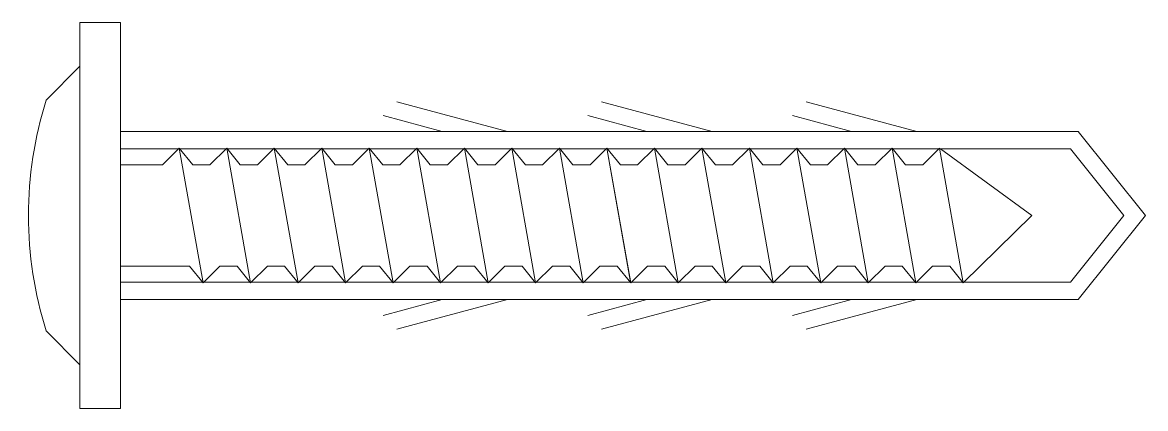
# Model space of a CAD drawing. Header units: metres. Extents: x -2.9 to 30.4, y -5.7 to 5.7.
import ezdxf

# ---------------------------------------------------------------- set-up
doc = ezdxf.new("R2010")
doc.units = ezdxf.units.M
doc.layers.add('A-DETL-GENF', color=92, linetype='Continuous', lineweight=18)

# ---------------------------------------------------------------- blocks, each defined once
blk = doc.blocks.new('00 schroef zetwerk_met_plug - Schroef zetwerk_met_plug-3344916-00_0 Basismaterialen')
at = {"layer": 'A-DETL-GENF', "lineweight": 13}
for p, q in [((0, 5.725), (-1.2, 5.725)), ((-1.2, 5.725), (-1.2, -5.725)), ((0, -5.725), (0, 5.725)), ((-1.2, 4.425), (-2.2, 3.425)), ((8.205, 3.373), (11.486, 2.494)), ((14.277, 3.373), (17.559, 2.494)), ((20.35, 3.373), (23.631, 2.494)), ((7.797, 2.965), (9.554, 2.494)), ((13.869, 2.965), (15.627, 2.494)), ((19.942, 2.965), (21.699, 2.494)), ((0, 2.494), (28.426, 2.494)), ((28.426, 2.494), (30.421, 0)), ((1.248, 1.5), (1.748, 2)), ((1.748, 2), (2.148, 1.5)), ((1.748, 2), (2.453, -2)), ((2.658, 1.5), (3.158, 2)), ((3.158, 2), (3.558, 1.5)), ((3.158, 2), (3.863, -2)), ((4.068, 1.5), (4.568, 2)), ((4.568, 2), (4.968, 1.5)), ((4.568, 2), (5.273, -2)), ((5.478, 1.5), (5.978, 2)), ((5.478, 1.5), (5.978, 2)), ((5.978, 2), (6.378, 1.5)), ((5.978, 2), (6.683, -2)), ((5.978, 2), (6.683, -2)), ((6.888, 1.5), (7.388, 2)), ((7.388, 2), (7.788, 1.5)), ((7.388, 2), (8.093, -2)), ((8.298, 1.5), (8.798, 2)), ((8.798, 2), (9.198, 1.5)), ((8.798, 2), (9.503, -2)), ((9.708, 1.5), (10.208, 2)), ((9.708, 1.5), (10.208, 2)), ((10.208, 2), (10.608, 1.5)), ((10.208, 2), (10.913, -2)), ((10.208, 2), (10.608, 1.5)), ((10.208, 2), (10.913, -2)), ((11.118, 1.5), (11.618, 2)), ((11.618, 2), (12.323, -2)), ((11.618, 2), (12.018, 1.5)), ((11.618, 2), (12.323, -2)), ((12.528, 1.5), (13.028, 2)), ((13.028, 2), (13.733, -2)), ((13.028, 2), (13.428, 1.5)), ((13.028, 2), (13.733, -2)), ((13.938, 1.5), (14.438, 2)), ((14.438, 2), (15.139, -1.981)), ((14.438, 2), (14.838, 1.5)), ((14.438, 2), (15.143, -2)), ((15.348, 1.5), (15.848, 2)), ((15.848, 2), (16.248, 1.5)), ((15.848, 2), (16.553, -2)), ((16.758, 1.5), (17.258, 2)), ((17.258, 2), (17.658, 1.5)), ((17.258, 2), (17.963, -2)), ((18.168, 1.5), (18.668, 2)), ((18.668, 2), (19.068, 1.5)), ((18.668, 2), (19.373, -2)), ((19.578, 1.5), (20.078, 2)), ((20.078, 2), (20.478, 1.5)), ((20.078, 2), (20.783, -2)), ((20.988, 1.5), (21.488, 2)), ((21.488, 2), (21.888, 1.5)), ((21.488, 2), (22.193, -2)), ((22.398, 1.5), (22.898, 2)), ((22.898, 2), (23.603, -2)), ((22.898, 2), (23.298, 1.5)), ((23.808, 1.5), (24.308, 2)), ((24.308, 2), (25.013, -2)), ((0, 1.981), (28.196, 1.981)), ((24.334, 1.981), (27.05, 0)), ((28.196, 1.981), (29.781, 0)), ((0, 1.5), (1.248, 1.5)), ((2.148, 1.5), (2.658, 1.5)), ((3.558, 1.5), (4.068, 1.5)), ((4.968, 1.5), (5.478, 1.5)), ((6.378, 1.5), (6.888, 1.5)), ((7.788, 1.5), (8.298, 1.5)), ((9.198, 1.5), (9.708, 1.5)), ((10.608, 1.5), (11.118, 1.5)), ((12.018, 1.5), (12.528, 1.5)), ((13.428, 1.5), (13.938, 1.5)), ((14.838, 1.5), (15.348, 1.5)), ((16.248, 1.5), (16.758, 1.5)), ((17.658, 1.5), (18.168, 1.5)), ((19.068, 1.5), (19.578, 1.5)), ((20.478, 1.5), (20.988, 1.5)), ((21.888, 1.5), (22.398, 1.5)), ((23.298, 1.5), (23.808, 1.5)), ((28.196, -1.981), (29.781, 0)), ((28.426, -2.494), (30.421, 0)), ((27.05, 0), (25.013, -2)), ((2.053, -1.5), (0, -1.5)), ((2.453, -2), (2.053, -1.5)), ((2.953, -1.5), (2.453, -2)), ((3.463, -1.5), (2.953, -1.5)), ((3.863, -2), (3.463, -1.5)), ((4.363, -1.5), (3.863, -2)), ((4.873, -1.5), (4.363, -1.5)), ((5.273, -2), (4.873, -1.5)), ((5.773, -1.5), (5.273, -2)), ((6.283, -1.5), (5.773, -1.5)), ((6.683, -2), (6.283, -1.5)), ((6.683, -2), (6.283, -1.5)), ((7.183, -1.5), (6.683, -2)), ((7.183, -1.5), (6.683, -2)), ((7.693, -1.5), (7.183, -1.5)), ((8.093, -2), (7.693, -1.5)), ((8.593, -1.5), (8.093, -2)), ((9.103, -1.5), (8.593, -1.5)), ((9.503, -2), (9.103, -1.5)), ((10.003, -1.5), (9.503, -2)), ((10.513, -1.5), (10.003, -1.5)), ((10.913, -2), (10.513, -1.5)), ((10.913, -2), (10.513, -1.5)), ((11.413, -1.5), (10.913, -2)), ((11.413, -1.5), (10.913, -2)), ((11.923, -1.5), (11.413, -1.5)), ((12.323, -2), (11.923, -1.5)), ((12.823, -1.5), (12.323, -2)), ((13.333, -1.5), (12.823, -1.5)), ((13.733, -2), (13.333, -1.5)), ((14.233, -1.5), (13.733, -2)), ((14.743, -1.5), (14.233, -1.5)), ((15.143, -2), (14.743, -1.5)), ((15.643, -1.5), (15.143, -2)), ((16.153, -1.5), (15.643, -1.5)), ((16.553, -2), (16.153, -1.5)), ((17.053, -1.5), (16.553, -2)), ((17.563, -1.5), (17.053, -1.5)), ((17.963, -2), (17.563, -1.5)), ((18.463, -1.5), (17.963, -2)), ((18.973, -1.5), (18.463, -1.5)), ((19.373, -2), (18.973, -1.5)), ((19.873, -1.5), (19.373, -2)), ((20.383, -1.5), (19.873, -1.5)), ((20.783, -2), (20.383, -1.5)), ((21.283, -1.5), (20.783, -2)), ((21.793, -1.5), (21.283, -1.5)), ((22.193, -2), (21.793, -1.5)), ((22.693, -1.5), (22.193, -2)), ((23.203, -1.5), (22.693, -1.5)), ((23.603, -2), (23.203, -1.5)), ((24.103, -1.5), (23.603, -2)), ((24.613, -1.5), (24.103, -1.5)), ((25.013, -2), (24.613, -1.5)), ((0, -1.981), (28.196, -1.981)), ((0, -2.494), (28.426, -2.494)), ((7.797, -2.965), (9.554, -2.494)), ((8.205, -3.373), (11.486, -2.494)), ((13.869, -2.965), (15.627, -2.494)), ((14.277, -3.373), (17.559, -2.494)), ((19.942, -2.965), (21.699, -2.494)), ((20.35, -3.373), (23.631, -2.494)), ((-2.2, -3.425), (-1.2, -4.425)), ((-1.2, -5.725), (0, -5.725))]:
    blk.add_line(p, q, dxfattribs=at)
blk.add_arc((8.636, 0), 11.364, 162.4592, 197.5408, dxfattribs=at)

msp = doc.modelspace()

# ---------------------------------------------------------------- block references
msp.add_blockref('00 schroef zetwerk_met_plug - Schroef zetwerk_met_plug-3344916-00_0 Basismaterialen', (0, 0))

doc.saveas('drawing.dxf')
